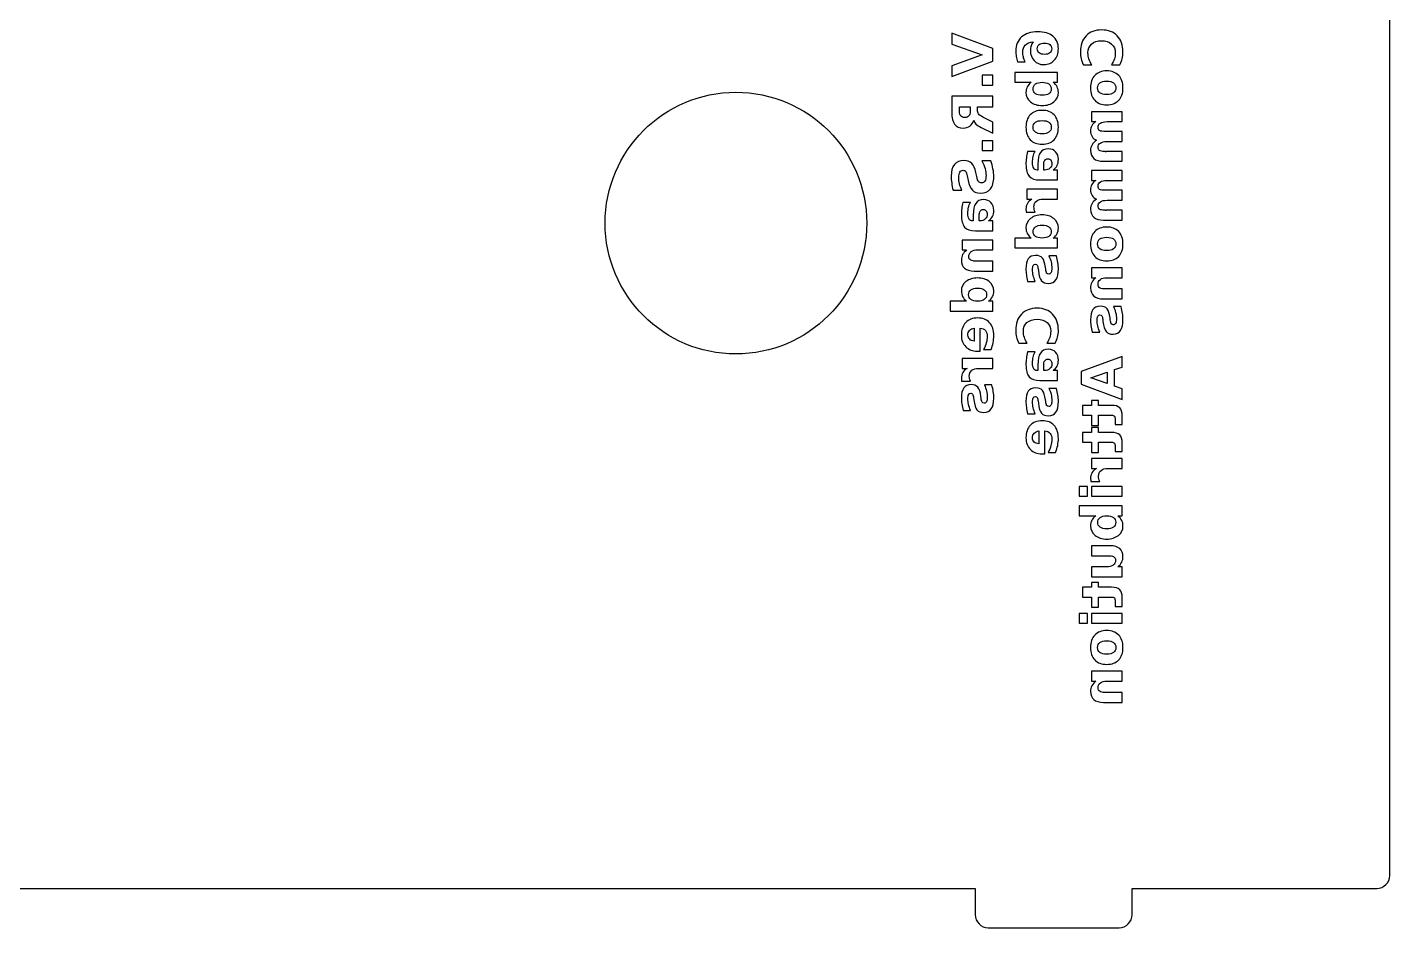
# Model space of a CAD drawing. Header units: millimetres. Extents: x 0 to 386, y 0 to 389.
# Drawn here: x 115.8 to 220, y 196.2 to 265 of the extents above; entities that cross this region are included whole.
import ezdxf

# ---------------------------------------------------------------- set-up
doc = ezdxf.new("R2010")
doc.units = ezdxf.units.MM
doc.layers.get('0').update_dxf_attribs({"linetype": 'CONTINUOUS', "true_color": 0x000000})
doc.layers.add('connector cutout', color=1, linetype='CONTINUOUS', true_color=0xff0000)
doc.layers.add('text', color=2, linetype='CONTINUOUS', true_color=0xffff00)

msp = doc.modelspace()

# ---------------------------------------------------------------- linework, layer by layer
at = {"lineweight": -3}
for p, q in [((220, 200.2), (220, 299.93)), ((6.6, 199.2), (188.3, 199.2)), ((188.3, 199.2), (188.3, 197.2)), ((200.3, 197.2), (200.3, 199.2)), ((200.3, 199.2), (219, 199.2)), ((189.3, 196.2), (199.3, 196.2))]:
    msp.add_line(p, q, dxfattribs=at)
for centre, start, end in [((219, 200.2), 270, 0), ((189.3, 197.2), 180, 270), ((199.3, 197.2), 270, 0)]:
    msp.add_arc(centre, 1, start, end, dxfattribs=at)
at = {"layer": 'connector cutout'}
msp.add_circle((170, 250.06), 10, dxfattribs=at)
at = {"layer": 'text'}
for p, q in [((186.51, 264.57), (186.51, 263.75)), ((189.66, 263.4), (186.51, 264.57)), ((186.51, 263.75), (188.83, 262.92)), ((188.83, 262.92), (186.51, 262.09)), ((189.66, 262.44), (189.66, 263.4)), ((186.51, 261.27), (189.66, 262.44)), ((186.51, 262.09), (186.51, 261.27)), ((194.6, 261.58), (191.32, 261.58)), ((191.32, 261.58), (191.32, 260.83)), ((191.54, 262.39), (192.12, 262.39)), ((194.6, 260.83), (194.6, 261.58)), ((196.57, 262.16), (197.22, 262.16)), ((198.71, 262.16), (199.36, 262.16)), ((188.84, 261.37), (188.84, 260.61)), ((189.66, 261.37), (188.84, 261.37)), ((188.84, 260.61), (189.66, 260.61)), ((189.66, 260.61), (189.66, 261.37)), ((191.32, 260.83), (192.58, 260.83)), ((194.26, 260.83), (194.6, 260.83)), ((189.66, 259.76), (186.51, 259.76)), ((186.51, 259.76), (186.51, 258.53)), ((189.66, 258.95), (189.66, 259.76)), ((187.1, 258.61), (187.1, 258.95)), ((187.1, 258.95), (187.91, 258.95)), ((187.91, 258.95), (187.91, 258.61)), ((188.47, 258.95), (189.66, 258.95)), ((188.47, 258.72), (188.47, 258.95)), ((199.54, 258.58), (197.18, 258.58)), ((197.18, 258.58), (197.18, 257.82)), ((199.54, 257.82), (199.54, 258.58)), ((188.76, 257.37), (189.66, 256.93)), ((189.66, 257.79), (188.88, 258.17)), ((189.66, 256.93), (189.66, 257.79)), ((197.18, 257.82), (197.52, 257.82)), ((198.38, 257.82), (199.54, 257.82)), ((188.84, 256.36), (188.84, 255.6)), ((189.66, 256.36), (188.84, 256.36)), ((189.66, 255.6), (189.66, 256.36)), ((199.54, 257.06), (198.31, 257.06)), ((199.54, 256.3), (199.54, 257.06)), ((188.84, 255.6), (189.66, 255.6)), ((192.88, 255.54), (192.3, 255.54)), ((199.54, 255.54), (198.31, 255.54)), ((198.38, 256.3), (199.54, 256.3)), ((199.54, 254.79), (199.54, 255.54)), ((189.49, 254.81), (188.81, 254.81)), ((193.09, 254.56), (193.09, 254.12)), ((193.54, 254.12), (193.54, 254.51)), ((198.1, 254.79), (199.54, 254.79)), ((187.69, 253.67), (187.76, 253.32)), ((188.42, 253.62), (188.35, 253.93)), ((193.09, 254.12), (193.03, 254.12)), ((193.25, 253.36), (194.6, 253.36)), ((193.62, 254.12), (193.54, 254.12)), ((194.6, 254.12), (194.25, 254.12)), ((194.6, 253.36), (194.6, 254.12)), ((199.54, 254.09), (197.18, 254.09)), ((197.18, 254.09), (197.18, 253.33)), ((197.18, 253.33), (197.52, 253.33)), ((198.38, 253.33), (199.54, 253.33)), ((199.54, 253.33), (199.54, 254.09)), ((186.61, 252.57), (187.28, 252.57)), ((194.6, 252.65), (192.24, 252.65)), ((192.24, 252.65), (192.24, 251.9)), ((194.6, 251.9), (194.6, 252.65)), ((199.54, 252.57), (198.31, 252.57)), ((199.54, 251.81), (199.54, 252.57)), ((187.94, 251.65), (187.36, 251.65)), ((192.24, 251.9), (192.63, 251.9)), ((193.51, 251.9), (194.6, 251.9)), ((198.38, 251.81), (199.54, 251.81)), ((188.15, 250.23), (188.09, 250.23)), ((188.15, 250.68), (188.15, 250.23)), ((188.6, 250.23), (188.6, 250.63)), ((188.68, 250.23), (188.6, 250.23)), ((189.66, 250.23), (189.31, 250.23)), ((189.66, 249.47), (189.66, 250.23)), ((192.2, 250.91), (192.88, 250.9)), ((198.1, 250.29), (199.54, 250.29)), ((199.54, 251.05), (198.31, 251.05)), ((199.54, 250.29), (199.54, 251.05)), ((188.31, 249.47), (189.66, 249.47)), ((189.66, 248.77), (187.3, 248.77)), ((187.3, 248.77), (187.3, 248.02)), ((187.3, 248.02), (187.64, 248.02)), ((188.5, 248.02), (189.66, 248.02)), ((189.66, 248.02), (189.66, 248.77)), ((192.58, 248.92), (191.32, 248.92)), ((191.32, 248.92), (191.32, 248.16)), ((191.32, 248.16), (194.6, 248.16)), ((194.6, 248.92), (194.26, 248.92)), ((194.6, 248.16), (194.6, 248.92)), ((189.42, 247.16), (188.56, 247.16)), ((189.66, 247.16), (189.42, 247.16)), ((189.66, 246.4), (189.66, 247.16)), ((194.51, 247.55), (193.94, 247.55)), ((188.22, 246.4), (189.66, 246.4)), ((193.11, 246.56), (193.13, 246.43)), ((193.69, 246.55), (193.67, 246.68)), ((199.54, 246.65), (197.18, 246.65)), ((197.18, 246.65), (197.18, 245.89)), ((199.54, 245.89), (199.54, 246.65)), ((192.31, 245.61), (192.89, 245.61)), ((197.18, 245.89), (197.52, 245.89)), ((198.38, 245.89), (199.54, 245.89)), ((199.3, 245.03), (198.44, 245.03)), ((199.54, 245.03), (199.3, 245.03)), ((199.54, 244.27), (199.54, 245.03)), ((187.64, 244.1), (186.38, 244.1)), ((186.38, 244.1), (186.38, 243.34)), ((189.66, 244.1), (189.32, 244.1)), ((189.66, 243.34), (189.66, 244.1)), ((198.1, 244.27), (199.54, 244.27)), ((186.38, 243.34), (189.66, 243.34)), ((198.63, 242.67), (198.61, 242.81)), ((199.45, 243.68), (198.88, 243.68)), ((188.22, 242.03), (188.22, 241.05)), ((188.69, 240.28), (188.69, 242.04)), ((197.25, 241.73), (197.83, 241.73)), ((198.05, 242.69), (198.07, 242.55)), ((191.63, 240.88), (192.28, 240.88)), ((193.77, 240.88), (194.42, 240.88)), ((189.66, 239.72), (187.3, 239.72)), ((187.3, 239.72), (187.3, 238.96)), ((188.47, 240.28), (188.69, 240.28)), ((188.93, 240.39), (189.51, 240.39)), ((189.66, 238.96), (189.66, 239.72)), ((192.88, 240.21), (192.3, 240.21)), ((199.54, 239.87), (196.39, 238.71)), ((199.54, 239.06), (199.54, 239.87)), ((187.3, 238.96), (187.69, 238.96)), ((188.57, 238.96), (189.66, 238.96)), ((193.09, 238.79), (193.03, 238.79)), ((193.09, 239.24), (193.09, 238.79)), ((193.54, 238.79), (193.54, 239.18)), ((193.62, 238.79), (193.54, 238.79)), ((194.6, 238.79), (194.25, 238.79)), ((194.6, 238.03), (194.6, 238.79)), ((196.39, 238.71), (196.39, 237.74)), ((197.13, 238.23), (198.38, 238.66)), ((198.38, 238.66), (198.38, 237.8)), ((198.96, 238.86), (199.54, 239.06)), ((198.96, 237.59), (198.96, 238.86)), ((187.26, 237.97), (187.94, 237.97)), ((189.57, 237.69), (189, 237.69)), ((193.25, 238.03), (194.6, 238.03)), ((196.39, 237.74), (199.54, 236.58)), ((198.38, 237.8), (197.13, 238.23)), ((199.54, 237.39), (198.96, 237.59)), ((188.17, 236.7), (188.19, 236.56)), ((188.75, 236.68), (188.73, 236.82)), ((193.69, 236.43), (193.67, 236.56)), ((194.51, 237.43), (193.94, 237.43)), ((199.54, 236.58), (199.54, 237.39)), ((187.37, 235.74), (187.95, 235.74)), ((192.31, 235.49), (192.89, 235.49)), ((193.11, 236.44), (193.13, 236.31)), ((197.18, 236.13), (196.51, 236.13)), ((196.51, 236.13), (196.51, 235.38)), ((197.72, 236.51), (197.18, 236.51)), ((197.18, 236.51), (197.18, 236.13)), ((197.72, 236.13), (197.72, 236.51)), ((198.72, 236.13), (197.72, 236.13)), ((196.51, 235.38), (197.18, 235.38)), ((197.18, 235.38), (197.18, 234.6)), ((197.18, 234.6), (197.72, 234.6)), ((197.72, 234.44), (197.18, 234.44)), ((197.18, 234.44), (197.18, 234.06)), ((197.72, 234.6), (197.72, 235.38)), ((197.72, 235.38), (198.72, 235.38)), ((197.72, 234.06), (197.72, 234.44)), ((199, 235.05), (199, 234.67)), ((199, 234.67), (199.54, 234.67)), ((199.54, 234.67), (199.54, 235.31)), ((193.16, 234.18), (193.16, 233.2)), ((193.63, 232.42), (193.63, 234.18)), ((197.18, 234.06), (196.51, 234.06)), ((196.51, 234.06), (196.51, 233.31)), ((198.72, 234.06), (197.72, 234.06)), ((193.41, 232.42), (193.63, 232.42)), ((193.87, 232.53), (194.45, 232.53)), ((196.51, 233.31), (197.18, 233.31)), ((197.18, 233.31), (197.18, 232.53)), ((197.18, 232.53), (197.72, 232.53)), ((197.72, 232.53), (197.72, 233.31)), ((197.72, 233.31), (198.72, 233.31)), ((199, 232.99), (199, 232.6)), ((199, 232.6), (199.54, 232.6)), ((199.54, 232.6), (199.54, 233.24)), ((199.54, 232.06), (197.18, 232.06)), ((197.18, 232.06), (197.18, 231.31)), ((197.18, 231.31), (197.57, 231.31)), ((198.45, 231.31), (199.54, 231.31)), ((199.54, 231.31), (199.54, 232.06)), ((197.14, 230.31), (197.82, 230.31)), ((196.26, 229.93), (196.26, 229.18)), ((196.88, 229.93), (196.26, 229.93)), ((196.88, 229.18), (196.88, 229.93)), ((197.18, 229.93), (197.18, 229.18)), ((199.54, 229.93), (197.18, 229.93)), ((199.54, 229.18), (199.54, 229.93)), ((196.26, 229.18), (196.88, 229.18)), ((199.54, 228.44), (196.26, 228.44)), ((196.26, 228.44), (196.26, 227.69)), ((197.18, 229.18), (199.54, 229.18)), ((199.54, 227.69), (199.54, 228.44)), ((196.26, 227.69), (197.52, 227.69)), ((199.2, 227.69), (199.54, 227.69)), ((198.62, 225.4), (197.18, 225.4)), ((197.18, 225.4), (197.18, 224.64)), ((197.18, 224.64), (197.42, 224.64)), ((198.34, 223.78), (197.18, 223.78)), ((197.18, 223.78), (197.18, 223.03)), ((197.18, 223.03), (199.54, 223.03)), ((199.54, 223.78), (199.2, 223.78)), ((199.54, 223.03), (199.54, 223.78)), ((197.18, 222.23), (196.51, 222.23)), ((196.51, 222.23), (196.51, 221.48)), ((197.72, 222.6), (197.18, 222.6)), ((197.18, 222.6), (197.18, 222.23)), ((197.72, 222.23), (197.72, 222.6)), ((198.72, 222.23), (197.72, 222.23)), ((196.51, 221.48), (197.18, 221.48)), ((197.18, 221.48), (197.18, 220.7)), ((197.72, 220.7), (197.72, 221.48)), ((197.72, 221.48), (198.72, 221.48)), ((199, 221.15), (199, 220.76)), ((199.54, 220.76), (199.54, 221.41)), ((196.26, 220.23), (196.26, 219.48)), ((196.88, 220.23), (196.26, 220.23)), ((196.88, 219.48), (196.88, 220.23)), ((197.18, 220.7), (197.72, 220.7)), ((197.18, 220.23), (197.18, 219.48)), ((199.54, 220.23), (197.18, 220.23)), ((199, 220.76), (199.54, 220.76)), ((199.54, 219.48), (199.54, 220.23)), ((196.26, 219.48), (196.88, 219.48)), ((197.18, 219.48), (199.54, 219.48)), ((199.54, 215.8), (197.18, 215.8)), ((197.18, 215.8), (197.18, 215.05)), ((199.54, 215.05), (199.54, 215.8)), ((197.18, 215.05), (197.52, 215.05)), ((198.38, 215.05), (199.54, 215.05)), ((199.3, 214.19), (198.44, 214.19)), ((199.54, 214.19), (199.3, 214.19)), ((199.54, 213.43), (199.54, 214.19)), ((198.1, 213.43), (199.54, 213.43))]:
    msp.add_line(p, q, dxfattribs=at)
for centre in [(198.17, 257.38), (198.17, 252.88)]:
    msp.add_arc(centre, 1.84, 272.4381, 274.2049, dxfattribs=at)
for points in [[(193.07, 264.68), (192.55, 264.68), (192.14, 264.55), (191.85, 264.29)], [(194.24, 264.35), (193.97, 264.57), (193.58, 264.68), (193.07, 264.68)], [(197.97, 264.83), (197.47, 264.83), (197.07, 264.68), (196.78, 264.38)], [(199.16, 264.38), (198.87, 264.68), (198.47, 264.83), (197.97, 264.83)], [(191.85, 264.29), (191.55, 264.03), (191.4, 263.67), (191.4, 263.21)], [(191.93, 263.11), (191.93, 263.35), (192, 263.54), (192.13, 263.67)], [(192.13, 263.67), (192.27, 263.81), (192.47, 263.89), (192.73, 263.91)], [(192.58, 263.61), (192.54, 263.5), (192.52, 263.38), (192.52, 263.25)], [(192.73, 263.91), (192.66, 263.82), (192.61, 263.71), (192.58, 263.61)], [(193.05, 263.39), (193.05, 263.53), (193.09, 263.64), (193.18, 263.71)], [(193.18, 263.71), (193.28, 263.78), (193.41, 263.81), (193.6, 263.81)], [(193.6, 263.81), (193.78, 263.81), (193.92, 263.78), (194.01, 263.71)], [(194.01, 263.71), (194.1, 263.64), (194.15, 263.53), (194.15, 263.39)], [(194.66, 263.4), (194.66, 263.81), (194.52, 264.12), (194.24, 264.35)], [(196.78, 264.38), (196.48, 264.07), (196.34, 263.65), (196.34, 263.13)], [(196.92, 263.07), (196.92, 263.36), (197.02, 263.58), (197.2, 263.75)], [(197.2, 263.75), (197.39, 263.91), (197.64, 264), (197.97, 264)], [(197.97, 264), (198.29, 264), (198.55, 263.91), (198.73, 263.75)], [(198.73, 263.75), (198.92, 263.58), (199.01, 263.36), (199.01, 263.07)], [(199.6, 263.13), (199.6, 263.65), (199.45, 264.07), (199.16, 264.38)], [(191.4, 263.21), (191.4, 263.07), (191.41, 262.93), (191.44, 262.79)], [(191.44, 262.79), (191.46, 262.65), (191.49, 262.52), (191.54, 262.39)], [(191.98, 262.76), (191.95, 262.88), (191.93, 263), (191.93, 263.11)], [(192.12, 262.39), (192.05, 262.52), (192.01, 262.65), (191.98, 262.76)], [(192.52, 263.25), (192.52, 262.93), (192.62, 262.67), (192.81, 262.48)], [(193.18, 263.07), (193.09, 263.14), (193.05, 263.24), (193.05, 263.39)], [(193.6, 262.96), (193.41, 262.96), (193.28, 263), (193.18, 263.07)], [(194.01, 263.07), (193.92, 263), (193.78, 262.96), (193.6, 262.96)], [(194.15, 263.39), (194.15, 263.24), (194.1, 263.14), (194.01, 263.07)], [(194.35, 262.51), (194.56, 262.73), (194.66, 263.03), (194.66, 263.4)], [(196.34, 263.13), (196.34, 262.96), (196.36, 262.79), (196.4, 262.63)], [(196.4, 262.63), (196.44, 262.47), (196.49, 262.31), (196.57, 262.16)], [(197, 262.61), (196.95, 262.75), (196.92, 262.9), (196.92, 263.07)], [(197.22, 262.16), (197.12, 262.31), (197.04, 262.46), (197, 262.61)], [(198.94, 262.61), (198.89, 262.46), (198.82, 262.31), (198.71, 262.16)], [(199.01, 263.07), (199.01, 262.9), (198.99, 262.75), (198.94, 262.61)], [(199.36, 262.16), (199.44, 262.31), (199.5, 262.47), (199.54, 262.63)], [(199.54, 262.63), (199.58, 262.79), (199.6, 262.96), (199.6, 263.13)], [(192.81, 262.48), (192.99, 262.28), (193.24, 262.18), (193.54, 262.18)], [(193.54, 262.18), (193.88, 262.18), (194.15, 262.29), (194.35, 262.51)], [(198.36, 261.7), (197.97, 261.7), (197.67, 261.58), (197.45, 261.35)], [(199.27, 261.35), (199.05, 261.58), (198.75, 261.7), (198.36, 261.7)], [(192.58, 260.83), (192.45, 260.72), (192.35, 260.61), (192.28, 260.48)], [(192.73, 260.32), (192.73, 260.49), (192.79, 260.61), (192.91, 260.7)], [(192.91, 260.7), (193.03, 260.78), (193.2, 260.83), (193.42, 260.83)], [(193.42, 260.83), (193.64, 260.83), (193.81, 260.78), (193.93, 260.7)], [(193.93, 260.7), (194.05, 260.61), (194.11, 260.49), (194.11, 260.32)], [(194.56, 260.48), (194.5, 260.61), (194.39, 260.72), (194.26, 260.83)], [(197.45, 261.35), (197.23, 261.12), (197.12, 260.8), (197.12, 260.4)], [(197.66, 260.4), (197.66, 260.56), (197.72, 260.69), (197.84, 260.78)], [(197.84, 260.78), (197.96, 260.87), (198.13, 260.91), (198.36, 260.91)], [(198.36, 260.91), (198.59, 260.91), (198.76, 260.87), (198.88, 260.78)], [(198.88, 260.78), (199, 260.69), (199.06, 260.56), (199.06, 260.4)], [(199.6, 260.4), (199.6, 260.8), (199.49, 261.12), (199.27, 261.35)], [(192.28, 260.48), (192.22, 260.35), (192.18, 260.21), (192.18, 260.04)], [(192.18, 260.04), (192.18, 259.75), (192.3, 259.52), (192.53, 259.33)], [(192.91, 259.95), (192.79, 260.04), (192.73, 260.16), (192.73, 260.32)], [(193.42, 259.83), (193.2, 259.83), (193.02, 259.87), (192.91, 259.95)], [(193.93, 259.95), (193.82, 259.87), (193.64, 259.83), (193.42, 259.83)], [(194.11, 260.32), (194.11, 260.16), (194.05, 260.04), (193.93, 259.95)], [(194.31, 259.33), (194.54, 259.52), (194.66, 259.75), (194.66, 260.04)], [(194.66, 260.04), (194.66, 260.21), (194.63, 260.35), (194.56, 260.48)], [(197.12, 260.4), (197.12, 259.99), (197.23, 259.67), (197.45, 259.45)], [(197.45, 259.45), (197.67, 259.22), (197.97, 259.1), (198.36, 259.1)], [(197.84, 260.02), (197.72, 260.11), (197.66, 260.23), (197.66, 260.4)], [(198.36, 259.89), (198.13, 259.89), (197.96, 259.93), (197.84, 260.02)], [(198.88, 260.02), (198.76, 259.93), (198.59, 259.89), (198.36, 259.89)], [(198.36, 259.1), (198.75, 259.1), (199.05, 259.22), (199.27, 259.45)], [(199.06, 260.4), (199.06, 260.23), (199, 260.11), (198.88, 260.02)], [(199.27, 259.45), (199.49, 259.67), (199.6, 259.99), (199.6, 260.4)], [(186.51, 258.53), (186.51, 258.11), (186.58, 257.81), (186.72, 257.62)], [(187.19, 258.25), (187.13, 258.32), (187.1, 258.44), (187.1, 258.61)], [(187.91, 258.61), (187.91, 258.44), (187.88, 258.32), (187.81, 258.25)], [(188.55, 258.41), (188.5, 258.49), (188.47, 258.59), (188.47, 258.72)], [(188.88, 258.17), (188.72, 258.25), (188.61, 258.33), (188.55, 258.41)], [(193.42, 258.68), (193.03, 258.68), (192.73, 258.57), (192.51, 258.34)], [(192.53, 259.33), (192.76, 259.14), (193.06, 259.05), (193.42, 259.05)], [(193.42, 259.05), (193.78, 259.05), (194.08, 259.14), (194.31, 259.33)], [(194.33, 258.34), (194.11, 258.57), (193.81, 258.68), (193.42, 258.68)], [(186.72, 257.62), (186.86, 257.42), (187.08, 257.33), (187.38, 257.33)], [(187.5, 258.14), (187.36, 258.14), (187.26, 258.17), (187.19, 258.25)], [(187.38, 257.33), (187.59, 257.33), (187.76, 257.38), (187.89, 257.48)], [(187.81, 258.25), (187.75, 258.17), (187.65, 258.14), (187.5, 258.14)], [(187.89, 257.48), (188.03, 257.58), (188.12, 257.73), (188.19, 257.93)], [(188.19, 257.93), (188.21, 257.82), (188.27, 257.72), (188.36, 257.63)], [(188.36, 257.63), (188.45, 257.54), (188.58, 257.46), (188.76, 257.37)], [(192.51, 258.34), (192.29, 258.11), (192.18, 257.79), (192.18, 257.39)], [(192.18, 257.39), (192.18, 256.98), (192.29, 256.66), (192.51, 256.43)], [(192.72, 257.39), (192.72, 257.55), (192.78, 257.68), (192.9, 257.77)], [(192.9, 257.01), (192.78, 257.1), (192.72, 257.22), (192.72, 257.39)], [(192.9, 257.77), (193.02, 257.86), (193.19, 257.9), (193.42, 257.9)], [(193.42, 257.9), (193.65, 257.9), (193.82, 257.86), (193.94, 257.77)], [(193.94, 257.77), (194.06, 257.68), (194.12, 257.55), (194.12, 257.39)], [(194.12, 257.39), (194.12, 257.22), (194.06, 257.1), (193.94, 257.01)], [(194.66, 257.39), (194.66, 257.79), (194.55, 258.11), (194.33, 258.34)], [(194.33, 256.43), (194.55, 256.66), (194.66, 256.98), (194.66, 257.39)], [(197.22, 257.5), (197.16, 257.38), (197.12, 257.25), (197.12, 257.11)], [(197.52, 257.82), (197.39, 257.73), (197.29, 257.62), (197.22, 257.5)], [(197.69, 257.37), (197.69, 257.51), (197.75, 257.63), (197.87, 257.7)], [(197.8, 257.13), (197.73, 257.17), (197.69, 257.26), (197.69, 257.37)], [(197.87, 257.7), (197.99, 257.78), (198.16, 257.82), (198.38, 257.82)], [(192.51, 256.43), (192.73, 256.21), (193.03, 256.09), (193.42, 256.09)], [(193.42, 256.88), (193.19, 256.88), (193.02, 256.92), (192.9, 257.01)], [(193.94, 257.01), (193.82, 256.92), (193.65, 256.88), (193.42, 256.88)], [(193.42, 256.09), (193.81, 256.09), (194.11, 256.21), (194.33, 256.43)], [(197.12, 257.11), (197.12, 256.94), (197.16, 256.8), (197.24, 256.68)], [(197.24, 256.68), (197.32, 256.55), (197.43, 256.46), (197.57, 256.39)], [(197.57, 256.39), (197.43, 256.3), (197.31, 256.18), (197.24, 256.05)], [(198.31, 257.06), (198.05, 257.06), (197.88, 257.09), (197.8, 257.13)], [(192.3, 255.54), (192.26, 255.37), (192.23, 255.21), (192.21, 255.05)], [(192.73, 255.15), (192.76, 255.29), (192.81, 255.42), (192.88, 255.54)], [(193.28, 255.46), (193.15, 255.27), (193.09, 254.97), (193.09, 254.56)], [(193.89, 255.74), (193.61, 255.74), (193.41, 255.65), (193.28, 255.46)], [(194.44, 255.51), (194.3, 255.67), (194.12, 255.74), (193.89, 255.74)], [(194.66, 254.92), (194.66, 255.16), (194.59, 255.36), (194.44, 255.51)], [(197.24, 256.05), (197.16, 255.92), (197.12, 255.78), (197.12, 255.62)], [(197.12, 255.62), (197.12, 255.35), (197.21, 255.14), (197.37, 255)], [(197.69, 255.85), (197.69, 256), (197.75, 256.11), (197.87, 256.18)], [(197.8, 255.61), (197.73, 255.66), (197.69, 255.74), (197.69, 255.85)], [(198.17, 255.54), (198, 255.54), (197.88, 255.56), (197.8, 255.61)], [(197.87, 256.18), (197.99, 256.26), (198.16, 256.3), (198.38, 256.3)], [(198.25, 255.54), (198.23, 255.54), (198.2, 255.54), (198.17, 255.54)], [(186.71, 254.54), (186.54, 254.33), (186.46, 254.04), (186.46, 253.66)], [(187.43, 254.84), (187.12, 254.84), (186.88, 254.74), (186.71, 254.54)], [(188.03, 254.62), (187.88, 254.77), (187.68, 254.84), (187.43, 254.84)], [(188.35, 253.93), (188.28, 254.25), (188.18, 254.48), (188.03, 254.62)], [(188.81, 254.81), (188.92, 254.61), (189, 254.42), (189.05, 254.23)], [(189.05, 254.23), (189.1, 254.04), (189.13, 253.86), (189.13, 253.69)], [(189.66, 254.21), (189.62, 254.41), (189.57, 254.61), (189.49, 254.81)], [(192.21, 255.05), (192.19, 254.89), (192.18, 254.72), (192.18, 254.56)], [(192.18, 254.56), (192.18, 254.14), (192.27, 253.83), (192.43, 253.64)], [(192.68, 254.7), (192.68, 254.86), (192.7, 255.01), (192.73, 255.15)], [(192.77, 254.26), (192.71, 254.35), (192.68, 254.5), (192.68, 254.7)], [(193.03, 254.12), (192.91, 254.12), (192.82, 254.16), (192.77, 254.26)], [(193.54, 254.51), (193.54, 254.67), (193.56, 254.78), (193.62, 254.86)], [(193.62, 254.86), (193.67, 254.94), (193.75, 254.98), (193.85, 254.98)], [(194, 254.26), (193.9, 254.16), (193.78, 254.12), (193.62, 254.12)], [(193.85, 254.98), (193.95, 254.98), (194.02, 254.95), (194.08, 254.89)], [(194.16, 254.62), (194.16, 254.48), (194.11, 254.36), (194, 254.26)], [(194.08, 254.89), (194.13, 254.82), (194.16, 254.73), (194.16, 254.62)], [(194.25, 254.12), (194.39, 254.22), (194.5, 254.33), (194.56, 254.46)], [(194.56, 254.46), (194.63, 254.58), (194.66, 254.74), (194.66, 254.92)], [(197.37, 255), (197.54, 254.86), (197.78, 254.79), (198.1, 254.79)], [(186.46, 253.66), (186.46, 253.49), (186.47, 253.31), (186.5, 253.13)], [(187.05, 253.54), (187.05, 253.73), (187.07, 253.87), (187.12, 253.96)], [(187.1, 253.07), (187.06, 253.23), (187.05, 253.39), (187.05, 253.54)], [(187.12, 253.96), (187.18, 254.06), (187.26, 254.1), (187.37, 254.1)], [(187.37, 254.1), (187.46, 254.1), (187.52, 254.07), (187.57, 254.01)], [(187.57, 254.01), (187.62, 253.95), (187.66, 253.83), (187.69, 253.67)], [(187.76, 253.32), (187.83, 252.98), (187.94, 252.73), (188.08, 252.58)], [(188.56, 253.24), (188.51, 253.3), (188.46, 253.43), (188.42, 253.62)], [(188.79, 253.14), (188.69, 253.14), (188.62, 253.17), (188.56, 253.24)], [(189.04, 253.28), (188.98, 253.19), (188.9, 253.14), (188.79, 253.14)], [(189.13, 253.69), (189.13, 253.51), (189.1, 253.37), (189.04, 253.28)], [(189.46, 252.67), (189.63, 252.87), (189.72, 253.19), (189.72, 253.61)], [(189.72, 253.61), (189.72, 253.81), (189.7, 254.01), (189.66, 254.21)], [(192.43, 253.64), (192.6, 253.45), (192.87, 253.36), (193.25, 253.36)], [(197.52, 253.33), (197.39, 253.24), (197.29, 253.13), (197.22, 253.01)], [(197.69, 252.88), (197.69, 253.02), (197.75, 253.13), (197.87, 253.21)], [(197.87, 253.21), (197.99, 253.29), (198.16, 253.33), (198.38, 253.33)], [(186.5, 253.13), (186.52, 252.95), (186.56, 252.76), (186.61, 252.57)], [(187.28, 252.57), (187.2, 252.74), (187.14, 252.91), (187.1, 253.07)], [(188.08, 252.58), (188.22, 252.43), (188.43, 252.36), (188.69, 252.36)], [(188.69, 252.36), (189.04, 252.36), (189.3, 252.46), (189.46, 252.67)], [(197.22, 253.01), (197.16, 252.89), (197.12, 252.76), (197.12, 252.61)], [(197.12, 252.61), (197.12, 252.45), (197.16, 252.31), (197.24, 252.18)], [(197.24, 252.18), (197.32, 252.06), (197.43, 251.96), (197.57, 251.9)], [(197.8, 252.64), (197.73, 252.68), (197.69, 252.76), (197.69, 252.88)], [(198.31, 252.57), (198.05, 252.57), (197.88, 252.59), (197.8, 252.64)], [(187.27, 251.17), (187.25, 251), (187.24, 250.84), (187.24, 250.68)], [(187.36, 251.65), (187.32, 251.49), (187.29, 251.33), (187.27, 251.17)], [(187.74, 250.81), (187.74, 250.98), (187.76, 251.13), (187.79, 251.27)], [(187.79, 251.27), (187.82, 251.4), (187.87, 251.53), (187.94, 251.65)], [(188.34, 251.57), (188.21, 251.38), (188.15, 251.08), (188.15, 250.68)], [(188.95, 251.86), (188.67, 251.86), (188.47, 251.76), (188.34, 251.57)], [(189.5, 251.63), (189.36, 251.78), (189.18, 251.86), (188.95, 251.86)], [(189.72, 251.04), (189.72, 251.28), (189.65, 251.48), (189.5, 251.63)], [(192.29, 251.57), (192.22, 251.44), (192.18, 251.29), (192.18, 251.12)], [(192.18, 251.12), (192.18, 251.09), (192.18, 251.06), (192.19, 251.03)], [(192.63, 251.9), (192.47, 251.8), (192.36, 251.69), (192.29, 251.57)], [(192.79, 251.3), (192.79, 251.49), (192.85, 251.64), (192.98, 251.74)], [(192.81, 251.1), (192.8, 251.17), (192.79, 251.23), (192.79, 251.3)], [(192.98, 251.74), (193.1, 251.85), (193.28, 251.9), (193.51, 251.9)], [(197.24, 251.56), (197.16, 251.43), (197.12, 251.28), (197.12, 251.12)], [(197.12, 251.12), (197.12, 250.85), (197.21, 250.65), (197.37, 250.51)], [(197.57, 251.9), (197.43, 251.8), (197.31, 251.69), (197.24, 251.56)], [(197.69, 251.36), (197.69, 251.5), (197.75, 251.61), (197.87, 251.69)], [(197.8, 251.12), (197.73, 251.17), (197.69, 251.25), (197.69, 251.36)], [(198.17, 251.05), (198, 251.05), (197.88, 251.07), (197.8, 251.12)], [(197.87, 251.69), (197.99, 251.77), (198.16, 251.81), (198.38, 251.81)], [(187.24, 250.68), (187.24, 250.25), (187.33, 249.95), (187.49, 249.76)], [(187.83, 250.37), (187.77, 250.47), (187.74, 250.62), (187.74, 250.81)], [(188.09, 250.23), (187.97, 250.23), (187.88, 250.28), (187.83, 250.37)], [(188.6, 250.63), (188.6, 250.78), (188.62, 250.9), (188.68, 250.98)], [(188.68, 250.98), (188.73, 251.06), (188.81, 251.1), (188.91, 251.1)], [(189.06, 250.38), (188.96, 250.28), (188.84, 250.23), (188.68, 250.23)], [(188.91, 251.1), (189.01, 251.1), (189.08, 251.07), (189.14, 251)], [(189.22, 250.74), (189.22, 250.59), (189.17, 250.48), (189.06, 250.38)], [(189.14, 251), (189.19, 250.94), (189.22, 250.85), (189.22, 250.74)], [(189.31, 250.23), (189.45, 250.33), (189.56, 250.45), (189.62, 250.57)], [(189.62, 250.57), (189.69, 250.7), (189.72, 250.85), (189.72, 251.04)], [(192.53, 250.41), (192.3, 250.22), (192.18, 249.98), (192.18, 249.69)], [(192.19, 251.03), (192.19, 251), (192.19, 250.96), (192.2, 250.91)], [(193.42, 250.69), (193.06, 250.69), (192.76, 250.6), (192.53, 250.41)], [(192.88, 250.9), (192.85, 250.97), (192.83, 251.04), (192.81, 251.1)], [(194.31, 250.41), (194.08, 250.6), (193.78, 250.69), (193.42, 250.69)], [(194.66, 249.69), (194.66, 249.98), (194.54, 250.22), (194.31, 250.41)], [(197.37, 250.51), (197.54, 250.36), (197.78, 250.29), (198.1, 250.29)], [(198.25, 251.05), (198.23, 251.05), (198.2, 251.05), (198.17, 251.05)], [(187.49, 249.76), (187.66, 249.57), (187.93, 249.47), (188.31, 249.47)], [(192.18, 249.69), (192.18, 249.53), (192.22, 249.39), (192.28, 249.26)], [(192.28, 249.26), (192.35, 249.14), (192.45, 249.02), (192.58, 248.92)], [(192.73, 249.41), (192.73, 249.57), (192.79, 249.7), (192.91, 249.78)], [(192.91, 249.04), (192.79, 249.13), (192.73, 249.25), (192.73, 249.41)], [(192.91, 249.78), (193.02, 249.87), (193.2, 249.91), (193.42, 249.91)], [(193.42, 248.92), (193.2, 248.92), (193.02, 248.96), (192.91, 249.04)], [(193.42, 249.91), (193.64, 249.91), (193.82, 249.87), (193.93, 249.78)], [(193.93, 249.04), (193.82, 248.96), (193.64, 248.92), (193.42, 248.92)], [(193.93, 249.78), (194.05, 249.7), (194.11, 249.57), (194.11, 249.41)], [(194.11, 249.41), (194.11, 249.25), (194.05, 249.13), (193.93, 249.04)], [(194.26, 248.92), (194.4, 249.02), (194.5, 249.14), (194.56, 249.26)], [(194.56, 249.26), (194.63, 249.38), (194.66, 249.53), (194.66, 249.69)], [(197.45, 249.42), (197.23, 249.19), (197.12, 248.87), (197.12, 248.47)], [(198.36, 249.76), (197.97, 249.76), (197.67, 249.65), (197.45, 249.42)], [(199.27, 249.42), (199.05, 249.65), (198.75, 249.76), (198.36, 249.76)], [(199.6, 248.47), (199.6, 248.87), (199.49, 249.19), (199.27, 249.42)], [(187.64, 248.02), (187.51, 247.9), (187.41, 247.78), (187.34, 247.66)], [(187.99, 247.88), (188.11, 247.97), (188.28, 248.02), (188.5, 248.02)], [(197.12, 248.47), (197.12, 248.06), (197.23, 247.74), (197.45, 247.52)], [(197.66, 248.47), (197.66, 248.63), (197.72, 248.76), (197.84, 248.85)], [(197.84, 248.09), (197.72, 248.18), (197.66, 248.3), (197.66, 248.47)], [(197.84, 248.85), (197.96, 248.94), (198.13, 248.98), (198.36, 248.98)], [(198.36, 247.96), (198.13, 247.96), (197.96, 248), (197.84, 248.09)], [(198.36, 248.98), (198.59, 248.98), (198.76, 248.94), (198.88, 248.85)], [(198.88, 248.09), (198.76, 248), (198.59, 247.96), (198.36, 247.96)], [(198.88, 248.85), (199, 248.76), (199.06, 248.63), (199.06, 248.47)], [(199.06, 248.47), (199.06, 248.3), (199, 248.18), (198.88, 248.09)], [(199.27, 247.52), (199.49, 247.74), (199.6, 248.06), (199.6, 248.47)], [(187.34, 247.66), (187.28, 247.53), (187.24, 247.39), (187.24, 247.23)], [(187.24, 247.23), (187.24, 246.96), (187.33, 246.75), (187.49, 246.61)], [(187.81, 247.51), (187.81, 247.67), (187.87, 247.79), (187.99, 247.88)], [(187.85, 247.34), (187.83, 247.39), (187.81, 247.45), (187.81, 247.51)], [(187.97, 247.22), (187.92, 247.25), (187.88, 247.29), (187.85, 247.34)], [(188.14, 247.17), (188.06, 247.18), (188, 247.2), (187.97, 247.22)], [(188.56, 247.16), (188.36, 247.16), (188.21, 247.16), (188.14, 247.17)], [(192.36, 247.33), (192.24, 247.16), (192.18, 246.9), (192.18, 246.54)], [(192.92, 247.59), (192.67, 247.59), (192.48, 247.5), (192.36, 247.33)], [(193.44, 247.39), (193.32, 247.52), (193.15, 247.59), (192.92, 247.59)], [(193.67, 246.68), (193.63, 247.02), (193.55, 247.25), (193.44, 247.39)], [(193.94, 247.55), (194.01, 247.4), (194.07, 247.25), (194.1, 247.09)], [(194.1, 247.09), (194.14, 246.93), (194.16, 246.77), (194.16, 246.61)], [(194.62, 247.04), (194.6, 247.21), (194.56, 247.38), (194.51, 247.55)], [(194.66, 246.56), (194.66, 246.71), (194.65, 246.87), (194.62, 247.04)], [(197.45, 247.52), (197.67, 247.29), (197.97, 247.17), (198.36, 247.17)], [(198.36, 247.17), (198.75, 247.17), (199.05, 247.29), (199.27, 247.52)], [(187.49, 246.61), (187.66, 246.47), (187.9, 246.4), (188.22, 246.4)], [(192.18, 246.54), (192.18, 246.41), (192.19, 246.26), (192.21, 246.11)], [(192.21, 246.11), (192.24, 245.95), (192.27, 245.79), (192.31, 245.61)], [(192.68, 246.5), (192.68, 246.64), (192.7, 246.75), (192.74, 246.82)], [(192.73, 246.07), (192.7, 246.22), (192.68, 246.37), (192.68, 246.5)], [(192.89, 245.61), (192.82, 245.77), (192.77, 245.92), (192.73, 246.07)], [(192.74, 246.82), (192.77, 246.89), (192.83, 246.92), (192.9, 246.92)], [(192.9, 246.92), (192.96, 246.92), (193.01, 246.9), (193.04, 246.84)], [(193.04, 246.84), (193.07, 246.79), (193.1, 246.7), (193.11, 246.56)], [(193.13, 246.43), (193.18, 246.04), (193.26, 245.78), (193.37, 245.65)], [(193.76, 246.24), (193.73, 246.29), (193.71, 246.4), (193.69, 246.55)], [(193.92, 246.17), (193.85, 246.17), (193.8, 246.19), (193.76, 246.24)], [(194.1, 246.28), (194.06, 246.2), (194, 246.17), (193.92, 246.17)], [(194.16, 246.61), (194.16, 246.46), (194.14, 246.35), (194.1, 246.28)], [(194.47, 245.73), (194.6, 245.91), (194.66, 246.19), (194.66, 246.56)], [(187.59, 245.59), (187.36, 245.4), (187.24, 245.16), (187.24, 244.87)], [(187.24, 244.87), (187.24, 244.71), (187.28, 244.57), (187.34, 244.44)], [(188.48, 245.87), (188.12, 245.87), (187.82, 245.78), (187.59, 245.59)], [(187.79, 244.59), (187.79, 244.75), (187.85, 244.88), (187.97, 244.96)], [(187.97, 244.96), (188.08, 245.05), (188.26, 245.09), (188.48, 245.09)], [(189.37, 245.59), (189.14, 245.78), (188.84, 245.87), (188.48, 245.87)], [(188.48, 245.09), (188.71, 245.09), (188.88, 245.05), (188.99, 244.96)], [(188.99, 244.96), (189.11, 244.88), (189.17, 244.75), (189.17, 244.59)], [(189.72, 244.87), (189.72, 245.16), (189.6, 245.4), (189.37, 245.59)], [(189.62, 244.44), (189.69, 244.56), (189.72, 244.71), (189.72, 244.87)], [(193.37, 245.65), (193.49, 245.52), (193.66, 245.45), (193.9, 245.45)], [(193.9, 245.45), (194.15, 245.45), (194.34, 245.54), (194.47, 245.73)], [(197.22, 245.53), (197.15, 245.4), (197.12, 245.26), (197.12, 245.11)], [(197.12, 245.11), (197.12, 244.83), (197.21, 244.63), (197.37, 244.49)], [(197.52, 245.89), (197.39, 245.78), (197.29, 245.66), (197.22, 245.53)], [(197.69, 245.39), (197.69, 245.54), (197.75, 245.67), (197.87, 245.76)], [(197.73, 245.21), (197.7, 245.26), (197.69, 245.32), (197.69, 245.39)], [(197.85, 245.09), (197.8, 245.12), (197.76, 245.16), (197.73, 245.21)], [(198.02, 245.05), (197.94, 245.06), (197.88, 245.07), (197.85, 245.09)], [(197.87, 245.76), (197.99, 245.85), (198.16, 245.89), (198.38, 245.89)], [(198.44, 245.03), (198.23, 245.03), (198.09, 245.04), (198.02, 245.05)], [(187.34, 244.44), (187.41, 244.31), (187.51, 244.2), (187.64, 244.1)], [(187.97, 244.22), (187.85, 244.31), (187.79, 244.43), (187.79, 244.59)], [(188.48, 244.1), (188.26, 244.1), (188.08, 244.14), (187.97, 244.22)], [(188.99, 244.22), (188.88, 244.14), (188.71, 244.1), (188.48, 244.1)], [(189.17, 244.59), (189.17, 244.43), (189.11, 244.31), (188.99, 244.22)], [(189.32, 244.1), (189.46, 244.2), (189.56, 244.31), (189.62, 244.44)], [(197.37, 244.49), (197.54, 244.35), (197.78, 244.27), (198.1, 244.27)], [(188.48, 242.81), (188.1, 242.81), (187.79, 242.69), (187.57, 242.46)], [(189.39, 242.45), (189.18, 242.69), (188.87, 242.81), (188.48, 242.81)], [(191.84, 243.1), (191.54, 242.79), (191.4, 242.38), (191.4, 241.85)], [(193.03, 243.56), (192.53, 243.56), (192.13, 243.4), (191.84, 243.1)], [(194.22, 243.1), (193.93, 243.4), (193.53, 243.56), (193.03, 243.56)], [(194.66, 241.85), (194.66, 242.38), (194.51, 242.79), (194.22, 243.1)], [(197.3, 243.46), (197.18, 243.28), (197.12, 243.02), (197.12, 242.67)], [(197.86, 243.71), (197.61, 243.71), (197.42, 243.63), (197.3, 243.46)], [(197.62, 242.62), (197.62, 242.77), (197.64, 242.87), (197.68, 242.94)], [(197.68, 242.94), (197.71, 243.01), (197.77, 243.05), (197.84, 243.05)], [(197.84, 243.05), (197.9, 243.05), (197.95, 243.02), (197.98, 242.97)], [(198.38, 243.51), (198.26, 243.65), (198.09, 243.71), (197.86, 243.71)], [(197.98, 242.97), (198.01, 242.92), (198.04, 242.82), (198.05, 242.69)], [(198.61, 242.81), (198.57, 243.14), (198.49, 243.38), (198.38, 243.51)], [(198.88, 243.68), (198.95, 243.53), (199.01, 243.37), (199.04, 243.22)], [(199.04, 243.22), (199.08, 243.06), (199.1, 242.9), (199.1, 242.73)], [(199.56, 243.16), (199.54, 243.33), (199.5, 243.5), (199.45, 243.68)], [(199.6, 242.68), (199.6, 242.84), (199.59, 243), (199.56, 243.16)], [(187.57, 242.46), (187.35, 242.22), (187.24, 241.91), (187.24, 241.5)], [(187.74, 241.5), (187.74, 241.65), (187.78, 241.77), (187.87, 241.86)], [(187.87, 241.86), (187.95, 241.95), (188.07, 242.01), (188.22, 242.03)], [(188.69, 242.04), (188.86, 242.02), (189, 241.96), (189.08, 241.85)], [(189.08, 241.85), (189.17, 241.74), (189.22, 241.58), (189.22, 241.39)], [(189.72, 241.46), (189.72, 241.88), (189.61, 242.21), (189.39, 242.45)], [(191.4, 241.85), (191.4, 241.68), (191.42, 241.51), (191.46, 241.35)], [(191.98, 241.79), (191.98, 242.08), (192.08, 242.3), (192.26, 242.47)], [(192.06, 241.33), (192.01, 241.47), (191.98, 241.63), (191.98, 241.79)], [(192.26, 242.47), (192.45, 242.63), (192.7, 242.72), (193.03, 242.72)], [(193.03, 242.72), (193.35, 242.72), (193.61, 242.63), (193.79, 242.47)], [(193.79, 242.47), (193.98, 242.3), (194.07, 242.08), (194.07, 241.79)], [(194.07, 241.79), (194.07, 241.63), (194.05, 241.47), (194, 241.33)], [(194.6, 241.35), (194.64, 241.51), (194.66, 241.68), (194.66, 241.85)], [(197.12, 242.67), (197.12, 242.53), (197.13, 242.38), (197.15, 242.23)], [(197.15, 242.23), (197.17, 242.08), (197.21, 241.91), (197.25, 241.73)], [(197.67, 242.2), (197.64, 242.35), (197.62, 242.49), (197.62, 242.62)], [(197.83, 241.73), (197.76, 241.89), (197.71, 242.05), (197.67, 242.2)], [(198.07, 242.55), (198.12, 242.17), (198.2, 241.91), (198.31, 241.77)], [(198.31, 241.77), (198.43, 241.64), (198.6, 241.57), (198.84, 241.57)], [(198.7, 242.37), (198.67, 242.42), (198.65, 242.52), (198.63, 242.67)], [(198.86, 242.29), (198.79, 242.29), (198.74, 242.32), (198.7, 242.37)], [(198.84, 241.57), (199.09, 241.57), (199.28, 241.67), (199.41, 241.85)], [(199.04, 242.4), (199, 242.33), (198.93, 242.29), (198.86, 242.29)], [(199.1, 242.73), (199.1, 242.59), (199.08, 242.48), (199.04, 242.4)], [(199.41, 241.85), (199.54, 242.04), (199.6, 242.31), (199.6, 242.68)], [(187.24, 241.5), (187.24, 241.13), (187.35, 240.83), (187.58, 240.61)], [(187.88, 241.18), (187.79, 241.26), (187.74, 241.37), (187.74, 241.5)], [(188.22, 241.05), (188.08, 241.05), (187.96, 241.09), (187.88, 241.18)], [(189.15, 240.9), (189.1, 240.73), (189.03, 240.56), (188.93, 240.39)], [(189.22, 241.39), (189.22, 241.23), (189.19, 241.07), (189.15, 240.9)], [(189.51, 240.39), (189.58, 240.57), (189.63, 240.74), (189.67, 240.92)], [(189.67, 240.92), (189.7, 241.1), (189.72, 241.28), (189.72, 241.46)], [(191.46, 241.35), (191.5, 241.19), (191.55, 241.03), (191.63, 240.88)], [(192.28, 240.88), (192.18, 241.03), (192.1, 241.18), (192.06, 241.33)], [(194, 241.33), (193.95, 241.18), (193.88, 241.03), (193.77, 240.88)], [(194.42, 240.88), (194.5, 241.03), (194.56, 241.19), (194.6, 241.35)], [(187.58, 240.61), (187.8, 240.39), (188.1, 240.28), (188.47, 240.28)], [(192.21, 239.72), (192.19, 239.56), (192.18, 239.4), (192.18, 239.24)], [(192.3, 240.21), (192.26, 240.05), (192.23, 239.89), (192.21, 239.72)], [(192.68, 239.37), (192.68, 239.53), (192.7, 239.68), (192.73, 239.82)], [(192.73, 239.82), (192.76, 239.96), (192.81, 240.09), (192.88, 240.21)], [(193.28, 240.13), (193.15, 239.94), (193.09, 239.64), (193.09, 239.24)], [(193.89, 240.42), (193.61, 240.42), (193.41, 240.32), (193.28, 240.13)], [(193.62, 239.54), (193.67, 239.62), (193.75, 239.66), (193.85, 239.66)], [(193.85, 239.66), (193.95, 239.66), (194.02, 239.62), (194.08, 239.56)], [(194.44, 240.19), (194.3, 240.34), (194.12, 240.42), (193.89, 240.42)], [(194.66, 239.59), (194.66, 239.84), (194.59, 240.04), (194.44, 240.19)], [(187.35, 238.63), (187.28, 238.51), (187.24, 238.36), (187.24, 238.18)], [(187.69, 238.96), (187.53, 238.87), (187.42, 238.76), (187.35, 238.63)], [(187.85, 238.36), (187.85, 238.55), (187.91, 238.7), (188.04, 238.81)], [(188.04, 238.81), (188.16, 238.91), (188.34, 238.96), (188.57, 238.96)], [(192.18, 239.24), (192.18, 238.81), (192.27, 238.5), (192.43, 238.31)], [(192.77, 238.93), (192.71, 239.03), (192.68, 239.17), (192.68, 239.37)], [(193.03, 238.79), (192.91, 238.79), (192.82, 238.84), (192.77, 238.93)], [(193.54, 239.18), (193.54, 239.34), (193.56, 239.46), (193.62, 239.54)], [(194, 238.94), (193.9, 238.84), (193.78, 238.79), (193.62, 238.79)], [(194.16, 239.29), (194.16, 239.15), (194.11, 239.03), (194, 238.94)], [(194.08, 239.56), (194.13, 239.5), (194.16, 239.41), (194.16, 239.29)], [(194.25, 238.79), (194.39, 238.89), (194.5, 239.01), (194.56, 239.13)], [(194.56, 239.13), (194.63, 239.26), (194.66, 239.41), (194.66, 239.59)], [(187.24, 238.18), (187.24, 238.15), (187.24, 238.13), (187.25, 238.1)], [(187.25, 238.1), (187.25, 238.07), (187.25, 238.03), (187.26, 237.97)], [(187.98, 237.72), (187.73, 237.72), (187.54, 237.64), (187.42, 237.47)], [(187.87, 238.16), (187.86, 238.23), (187.85, 238.3), (187.85, 238.36)], [(187.94, 237.97), (187.91, 238.03), (187.89, 238.1), (187.87, 238.16)], [(188.5, 237.52), (188.38, 237.66), (188.21, 237.72), (187.98, 237.72)], [(189, 237.69), (189.07, 237.54), (189.13, 237.38), (189.16, 237.23)], [(189.68, 237.18), (189.66, 237.34), (189.62, 237.51), (189.57, 237.69)], [(192.43, 238.31), (192.6, 238.13), (192.87, 238.03), (193.25, 238.03)], [(187.42, 237.47), (187.3, 237.3), (187.24, 237.03), (187.24, 236.68)], [(187.24, 236.68), (187.24, 236.54), (187.25, 236.39), (187.27, 236.24)], [(187.74, 236.64), (187.74, 236.78), (187.76, 236.88), (187.8, 236.95)], [(187.79, 236.21), (187.76, 236.36), (187.74, 236.5), (187.74, 236.64)], [(187.8, 236.95), (187.83, 237.02), (187.89, 237.06), (187.96, 237.06)], [(187.96, 237.06), (188.02, 237.06), (188.07, 237.03), (188.1, 236.98)], [(188.1, 236.98), (188.13, 236.93), (188.16, 236.83), (188.17, 236.7)], [(188.19, 236.56), (188.24, 236.18), (188.32, 235.92), (188.43, 235.78)], [(188.73, 236.82), (188.69, 237.15), (188.61, 237.39), (188.5, 237.52)], [(188.82, 236.38), (188.79, 236.43), (188.77, 236.53), (188.75, 236.68)], [(189.16, 237.23), (189.2, 237.07), (189.22, 236.91), (189.22, 236.75)], [(189.22, 236.75), (189.22, 236.6), (189.2, 236.49), (189.16, 236.41)], [(189.53, 235.86), (189.66, 236.05), (189.72, 236.32), (189.72, 236.69)], [(189.72, 236.69), (189.72, 236.85), (189.71, 237.01), (189.68, 237.18)], [(192.36, 237.21), (192.24, 237.04), (192.18, 236.78), (192.18, 236.42)], [(192.92, 237.47), (192.67, 237.47), (192.48, 237.38), (192.36, 237.21)], [(192.68, 236.38), (192.68, 236.52), (192.7, 236.63), (192.74, 236.7)], [(192.74, 236.7), (192.77, 236.77), (192.83, 236.8), (192.9, 236.8)], [(192.9, 236.8), (192.96, 236.8), (193.01, 236.78), (193.04, 236.72)], [(193.44, 237.27), (193.32, 237.4), (193.15, 237.47), (192.92, 237.47)], [(193.04, 236.72), (193.07, 236.67), (193.1, 236.58), (193.11, 236.44)], [(193.67, 236.56), (193.63, 236.9), (193.55, 237.13), (193.44, 237.27)], [(193.94, 237.43), (194.01, 237.28), (194.07, 237.13), (194.1, 236.97)], [(194.1, 236.97), (194.14, 236.81), (194.16, 236.65), (194.16, 236.49)], [(194.62, 236.92), (194.6, 237.09), (194.56, 237.26), (194.51, 237.43)], [(194.66, 236.44), (194.66, 236.59), (194.65, 236.75), (194.62, 236.92)], [(187.27, 236.24), (187.3, 236.09), (187.33, 235.92), (187.37, 235.74)], [(187.95, 235.74), (187.88, 235.9), (187.83, 236.06), (187.79, 236.21)], [(188.43, 235.78), (188.55, 235.65), (188.72, 235.59), (188.96, 235.59)], [(188.98, 236.3), (188.91, 236.3), (188.86, 236.33), (188.82, 236.38)], [(188.96, 235.59), (189.21, 235.59), (189.4, 235.68), (189.53, 235.86)], [(189.16, 236.41), (189.12, 236.34), (189.06, 236.3), (188.98, 236.3)], [(192.18, 236.42), (192.18, 236.29), (192.19, 236.14), (192.21, 235.99)], [(192.21, 235.99), (192.24, 235.83), (192.27, 235.67), (192.31, 235.49)], [(192.73, 235.95), (192.7, 236.1), (192.68, 236.25), (192.68, 236.38)], [(192.89, 235.49), (192.82, 235.65), (192.77, 235.8), (192.73, 235.95)], [(193.13, 236.31), (193.18, 235.92), (193.26, 235.66), (193.37, 235.53)], [(193.37, 235.53), (193.49, 235.4), (193.66, 235.33), (193.9, 235.33)], [(193.76, 236.12), (193.73, 236.17), (193.71, 236.28), (193.69, 236.43)], [(193.92, 236.04), (193.85, 236.04), (193.8, 236.07), (193.76, 236.12)], [(193.9, 235.33), (194.15, 235.33), (194.34, 235.42), (194.47, 235.61)], [(194.1, 236.16), (194.06, 236.08), (194, 236.04), (193.92, 236.04)], [(194.16, 236.49), (194.16, 236.34), (194.14, 236.23), (194.1, 236.16)], [(194.47, 235.61), (194.6, 235.79), (194.66, 236.07), (194.66, 236.44)], [(199.35, 235.95), (199.23, 236.07), (199.02, 236.13), (198.72, 236.13)], [(199.54, 235.31), (199.54, 235.61), (199.47, 235.82), (199.35, 235.95)], [(192.51, 234.6), (192.29, 234.37), (192.18, 234.05), (192.18, 233.64)], [(193.42, 234.95), (193.04, 234.95), (192.73, 234.84), (192.51, 234.6)], [(194.33, 234.6), (194.12, 234.83), (193.81, 234.95), (193.42, 234.95)], [(194.66, 233.6), (194.66, 234.03), (194.55, 234.36), (194.33, 234.6)], [(198.72, 235.38), (198.83, 235.38), (198.9, 235.36), (198.94, 235.31)], [(198.94, 235.31), (198.98, 235.27), (199, 235.18), (199, 235.05)], [(192.18, 233.64), (192.18, 233.27), (192.29, 232.98), (192.52, 232.76)], [(192.68, 233.65), (192.68, 233.79), (192.72, 233.91), (192.81, 234)], [(192.82, 233.32), (192.73, 233.4), (192.68, 233.51), (192.68, 233.65)], [(192.81, 234), (192.89, 234.1), (193.01, 234.15), (193.16, 234.18)], [(193.63, 234.18), (193.8, 234.17), (193.94, 234.1), (194.02, 233.99)], [(194.02, 233.99), (194.11, 233.88), (194.16, 233.73), (194.16, 233.53)], [(194.16, 233.53), (194.16, 233.37), (194.13, 233.21), (194.09, 233.05)], [(194.61, 233.07), (194.64, 233.25), (194.66, 233.42), (194.66, 233.6)], [(199.35, 233.88), (199.23, 234), (199.02, 234.06), (198.72, 234.06)], [(199.54, 233.24), (199.54, 233.54), (199.47, 233.75), (199.35, 233.88)], [(192.52, 232.76), (192.74, 232.53), (193.04, 232.42), (193.41, 232.42)], [(193.16, 233.2), (193.02, 233.2), (192.9, 233.24), (192.82, 233.32)], [(194.09, 233.05), (194.04, 232.88), (193.97, 232.71), (193.87, 232.53)], [(194.45, 232.53), (194.52, 232.71), (194.57, 232.89), (194.61, 233.07)], [(198.72, 233.31), (198.83, 233.31), (198.9, 233.29), (198.94, 233.24)], [(198.94, 233.24), (198.98, 233.2), (199, 233.11), (199, 232.99)], [(197.57, 231.31), (197.41, 231.21), (197.3, 231.1), (197.23, 230.98)], [(197.92, 231.15), (198.04, 231.26), (198.22, 231.31), (198.45, 231.31)], [(197.23, 230.98), (197.16, 230.85), (197.12, 230.7), (197.12, 230.52)], [(197.12, 230.52), (197.12, 230.5), (197.12, 230.47), (197.13, 230.44)], [(197.13, 230.44), (197.13, 230.41), (197.13, 230.37), (197.14, 230.31)], [(197.73, 230.71), (197.73, 230.9), (197.79, 231.05), (197.92, 231.15)], [(197.75, 230.51), (197.74, 230.57), (197.73, 230.64), (197.73, 230.71)], [(197.82, 230.31), (197.79, 230.38), (197.77, 230.44), (197.75, 230.51)], [(197.22, 227.34), (197.15, 227.22), (197.12, 227.07), (197.12, 226.91)], [(197.52, 227.69), (197.39, 227.58), (197.29, 227.47), (197.22, 227.34)], [(197.67, 227.19), (197.67, 227.35), (197.73, 227.47), (197.85, 227.56)], [(197.85, 226.82), (197.73, 226.9), (197.67, 227.03), (197.67, 227.19)], [(197.85, 227.56), (197.97, 227.65), (198.14, 227.69), (198.36, 227.69)], [(198.36, 227.69), (198.58, 227.69), (198.75, 227.65), (198.87, 227.56)], [(198.87, 227.56), (198.99, 227.47), (199.05, 227.35), (199.05, 227.19)], [(199.05, 227.19), (199.05, 227.03), (198.99, 226.9), (198.87, 226.82)], [(199.5, 227.34), (199.43, 227.47), (199.33, 227.58), (199.2, 227.69)], [(199.6, 226.91), (199.6, 227.07), (199.57, 227.22), (199.5, 227.34)], [(197.12, 226.91), (197.12, 226.62), (197.24, 226.38), (197.47, 226.19)], [(197.47, 226.19), (197.7, 226.01), (198, 225.91), (198.36, 225.91)], [(198.36, 226.69), (198.14, 226.69), (197.96, 226.73), (197.85, 226.82)], [(198.87, 226.82), (198.76, 226.73), (198.58, 226.69), (198.36, 226.69)], [(198.36, 225.91), (198.72, 225.91), (199.02, 226.01), (199.25, 226.19)], [(199.25, 226.19), (199.48, 226.38), (199.6, 226.62), (199.6, 226.91)], [(199.35, 225.18), (199.18, 225.32), (198.94, 225.4), (198.62, 225.4)], [(199.6, 224.56), (199.6, 224.83), (199.51, 225.04), (199.35, 225.18)], [(197.42, 224.64), (197.54, 224.64), (197.7, 224.64), (197.9, 224.64)], [(197.9, 224.64), (198.09, 224.64), (198.22, 224.64), (198.28, 224.64)], [(198.28, 224.64), (198.47, 224.64), (198.61, 224.64), (198.69, 224.63)], [(198.69, 224.63), (198.78, 224.62), (198.84, 224.6), (198.87, 224.58)], [(199.03, 224.28), (199.03, 224.13), (198.97, 224), (198.85, 223.91)], [(198.87, 224.58), (198.92, 224.55), (198.96, 224.51), (198.99, 224.46)], [(198.99, 224.46), (199.01, 224.41), (199.03, 224.35), (199.03, 224.28)], [(199.2, 223.78), (199.33, 223.89), (199.43, 224.01), (199.5, 224.14)], [(199.5, 224.14), (199.57, 224.27), (199.6, 224.41), (199.6, 224.56)], [(198.85, 223.91), (198.73, 223.82), (198.56, 223.78), (198.34, 223.78)], [(199.35, 222.04), (199.23, 222.17), (199.02, 222.23), (198.72, 222.23)], [(199.54, 221.41), (199.54, 221.71), (199.47, 221.92), (199.35, 222.04)], [(198.72, 221.48), (198.83, 221.48), (198.9, 221.45), (198.94, 221.41)], [(198.94, 221.41), (198.98, 221.37), (199, 221.28), (199, 221.15)], [(198.36, 218.92), (197.97, 218.92), (197.67, 218.8), (197.45, 218.57)], [(199.27, 218.57), (199.05, 218.8), (198.75, 218.92), (198.36, 218.92)], [(197.45, 218.57), (197.23, 218.35), (197.12, 218.03), (197.12, 217.62)], [(197.66, 217.62), (197.66, 217.79), (197.72, 217.91), (197.84, 218)], [(197.84, 218), (197.96, 218.09), (198.13, 218.13), (198.36, 218.13)], [(198.36, 218.13), (198.59, 218.13), (198.76, 218.09), (198.88, 218)], [(198.88, 218), (199, 217.91), (199.06, 217.79), (199.06, 217.62)], [(199.6, 217.62), (199.6, 218.03), (199.49, 218.35), (199.27, 218.57)], [(197.12, 217.62), (197.12, 217.21), (197.23, 216.9), (197.45, 216.67)], [(197.84, 217.24), (197.72, 217.33), (197.66, 217.46), (197.66, 217.62)], [(198.36, 217.11), (198.13, 217.11), (197.96, 217.16), (197.84, 217.24)], [(198.88, 217.24), (198.76, 217.16), (198.59, 217.11), (198.36, 217.11)], [(199.06, 217.62), (199.06, 217.46), (199, 217.33), (198.88, 217.24)], [(199.27, 216.67), (199.49, 216.9), (199.6, 217.21), (199.6, 217.62)], [(197.45, 216.67), (197.67, 216.44), (197.97, 216.33), (198.36, 216.33)], [(198.36, 216.33), (198.75, 216.33), (199.05, 216.44), (199.27, 216.67)], [(197.22, 214.68), (197.15, 214.56), (197.12, 214.42), (197.12, 214.26)], [(197.52, 215.05), (197.39, 214.93), (197.29, 214.81), (197.22, 214.68)], [(197.69, 214.54), (197.69, 214.7), (197.75, 214.82), (197.87, 214.91)], [(197.87, 214.91), (197.99, 215), (198.16, 215.05), (198.38, 215.05)], [(197.12, 214.26), (197.12, 213.99), (197.21, 213.78), (197.37, 213.64)], [(197.37, 213.64), (197.54, 213.5), (197.78, 213.43), (198.1, 213.43)], [(197.73, 214.37), (197.7, 214.42), (197.69, 214.48), (197.69, 214.54)], [(197.85, 214.25), (197.8, 214.28), (197.76, 214.32), (197.73, 214.37)], [(198.02, 214.2), (197.94, 214.21), (197.88, 214.23), (197.85, 214.25)], [(198.44, 214.19), (198.23, 214.19), (198.09, 214.19), (198.02, 214.2)]]:
    msp.add_open_spline(points, degree=3, dxfattribs=at)

doc.saveas('drawing.dxf')
